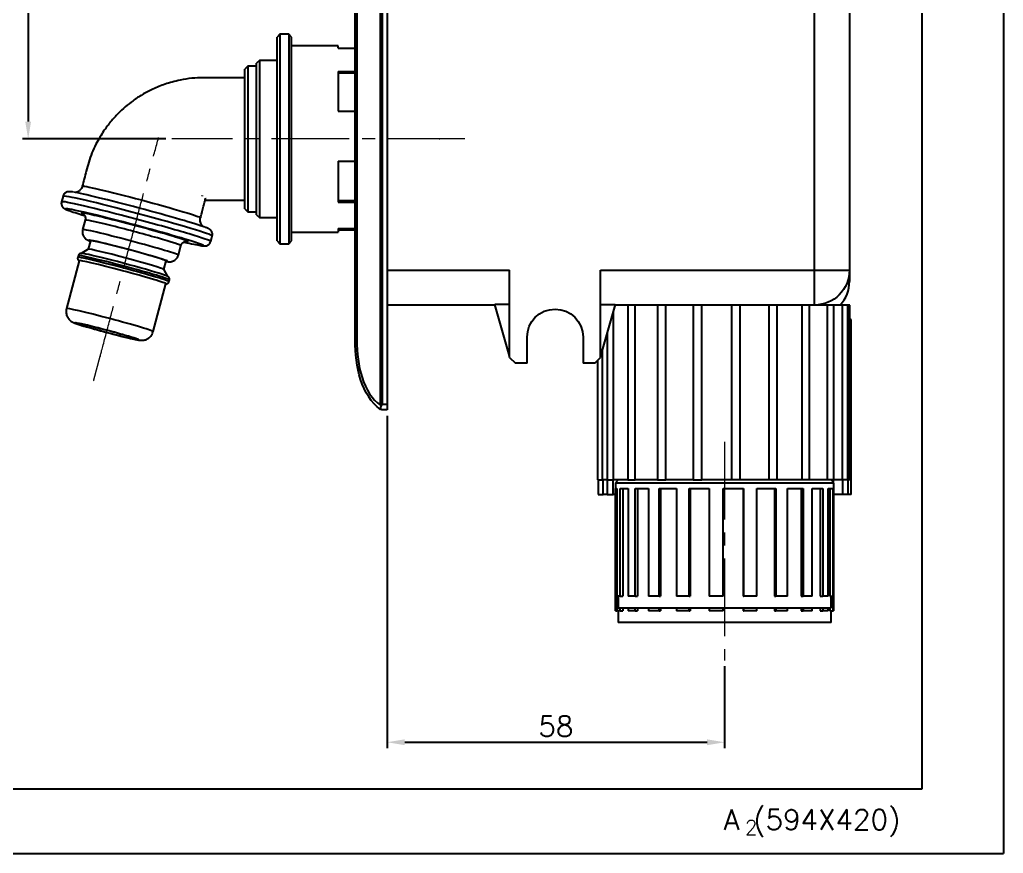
# Model space of a CAD drawing. Extents: x 39169 to 39763, y 19611 to 20031.
# Drawn here: x 39593.7 to 39762.5, y 19611.4 to 19754.5 of the extents above; entities that cross this region are included whole.
import ezdxf

# ---------------------------------------------------------------- set-up
doc = ezdxf.new("R2010")
doc.units = 0
doc.header["$LTSCALE"] = 7
doc.header["$MEASUREMENT"] = 0
doc.linetypes.add('CENTER2', pattern=[28.575, 19.05, -3.175, 3.175, -3.175])
doc.layers.get('0').update_dxf_attribs({"color": 2, "linetype": 'CONTINUOUS'})
for name, color, linetype in [('D', 2, 'CONTINUOUS'), ('DIM', 2, 'CONTINUOUS'), ('DWG', 7, 'CONTINUOUS')]:
    doc.layers.add(name, color=color, linetype=linetype)
doc.layers.add('중심선', color=1, linetype='CENTER2', lineweight=9)
doc.styles.add('GHS', font='romans', dxfattribs={"bigfont": 'ghs'})

msp = doc.modelspace()

# ---------------------------------------------------------------- linework, layer by layer
at = {"color": 4}
for p, q in [((39748.52, 19997.42), (39748.52, 19622.42)), ((39748.52, 19622.42), (39199.52, 19622.42))]:
    msp.add_line(p, q, dxfattribs=at)
msp.add_line((39168.52, 19611.42), (39762.52, 19611.42))
at = {"layer": 'D', "color": 2}
msp.add_line((39762.52, 20031.42), (39762.52, 19611.42), dxfattribs=at)
at = {"layer": 'DIM'}
for p, q in [((39595.2, 19780.92), (39595.2, 19737.04)), ((39618.83, 19734.04), (39594.2, 19734.04)), ((39656.81, 19686.54), (39656.81, 19629.49)), ((39714.7, 19643.54), (39714.7, 19629.49)), ((39659.81, 19630.49), (39711.7, 19630.49))]:
    msp.add_line(p, q, dxfattribs=at)
for points in [[(39594.7, 19737.04), (39595.7, 19737.04), (39595.2, 19734.04)], [(39659.81, 19630.99), (39659.81, 19629.99), (39656.81, 19630.49)], [(39711.7, 19630.99), (39711.7, 19629.99), (39714.7, 19630.49)]]:
    msp.add_solid(points, dxfattribs=at)
at = {"layer": 'DWG'}
for p, q in [((39655.66, 19688.37), (39655.66, 19828.71)), ((39656.02, 19688.54), (39656.02, 19828.54)), ((39656.81, 19828.54), (39656.81, 19688.54)), ((39651.31, 19699.54), (39651.31, 19817.54)), ((39730.11, 19711.54), (39730.11, 19805.54)), ((39736.11, 19805.54), (39736.11, 19711.54)), ((39638.4, 19752.04), (39637.9, 19751.54)), ((39637.9, 19716.54), (39637.9, 19751.54)), ((39638.4, 19752.04), (39638.4, 19716.04)), ((39639.9, 19752.04), (39638.4, 19752.04)), ((39639.9, 19752.04), (39639.9, 19716.04)), ((39640.4, 19751.54), (39639.9, 19752.04)), ((39640.4, 19716.54), (39640.4, 19751.54)), ((39648.4, 19750.04), (39640.4, 19750.04)), ((39648.4, 19749.65), (39648.4, 19750.04)), ((39648.4, 19749.65), (39651.31, 19749.65)), ((39632.9, 19746.54), (39632.4, 19746.04)), ((39634.4, 19746.54), (39632.9, 19746.54)), ((39632.9, 19746.54), (39632.9, 19721.54)), ((39634.9, 19747.54), (39634.4, 19747.04)), ((39634.4, 19721.04), (39634.4, 19747.04)), ((39634.9, 19747.54), (39634.9, 19720.54)), ((39637.9, 19747.54), (39634.9, 19747.54)), ((39632.4, 19722.04), (39632.4, 19746.04)), ((39648.4, 19745.61), (39651.31, 19745.61)), ((39648.4, 19745.61), (39648.4, 19738.81)), ((39651.31, 19745.34), (39648.4, 19745.34)), ((39648.4, 19738.81), (39651.31, 19738.81)), ((39648.4, 19730.26), (39651.31, 19730.26)), ((39648.4, 19730.26), (39648.4, 19723.2)), ((39604.48, 19725.93), (39604.48, 19725.93)), ((39601.18, 19724.23), (39600.92, 19723.26)), ((39600.92, 19723.26), (39600.92, 19723.26)), ((39651.31, 19723.45), (39648.4, 19723.45)), ((39648.4, 19723.2), (39651.31, 19723.2)), ((39632.4, 19722.04), (39632.9, 19721.54)), ((39632.9, 19721.54), (39634.4, 19721.54)), ((39604.99, 19720.12), (39604.55, 19718.48)), ((39634.4, 19721.04), (39634.9, 19720.54)), ((39634.9, 19720.54), (39637.9, 19720.54)), ((39604.56, 19718.46), (39604.56, 19718.46)), ((39640.4, 19718.04), (39648.4, 19718.04)), ((39648.4, 19718.68), (39651.31, 19718.68)), ((39648.4, 19718.68), (39648.4, 19718.04)), ((39648.4, 19718.54), (39651.31, 19718.54)), ((39648.4, 19718.43), (39651.31, 19718.43)), ((39605.9, 19716.56), (39605.52, 19715.12)), ((39605.9, 19716.56), (39605.9, 19716.56)), ((39626.52, 19716.44), (39626.78, 19717.41)), ((39637.9, 19716.54), (39638.4, 19716.04)), ((39638.4, 19716.04), (39639.9, 19716.04)), ((39639.9, 19716.04), (39640.4, 19716.54)), ((39605.52, 19715.12), (39604.3, 19714.41)), ((39620.98, 19714.09), (39621.41, 19715.74)), ((39621.41, 19715.74), (39621.41, 19715.74)), ((39603.96, 19713.14), (39601.77, 19704.93)), ((39603.79, 19714.02), (39603.7, 19713.71)), ((39603.7, 19713.71), (39603.7, 19713.71)), ((39603.96, 19713.14), (39603.96, 19713.14)), ((39618.46, 19711.66), (39618.85, 19713.11)), ((39619.17, 19710.45), (39618.46, 19711.67)), ((39656.81, 19711.54), (39677.81, 19711.54)), ((39677.81, 19696.54), (39677.81, 19711.54)), ((39693.41, 19711.54), (39730.11, 19711.54)), ((39693.41, 19696.54), (39693.41, 19711.54)), ((39730.11, 19711.54), (39736.11, 19711.54)), ((39730.11, 19705.54), (39730.11, 19711.54)), ((39619.35, 19709.55), (39619.43, 19709.86)), ((39616.65, 19700.97), (39618.84, 19709.18)), ((39601.77, 19704.93), (39601.77, 19704.93)), ((39675.31, 19705.54), (39656.81, 19705.54)), ((39677.81, 19696.82), (39675.29, 19705.62)), ((39677.81, 19705.62), (39675.29, 19705.62)), ((39695.93, 19705.62), (39693.41, 19696.82)), ((39693.41, 19705.62), (39695.93, 19705.62)), ((39695.62, 19675.54), (39695.62, 19704.54)), ((39730.11, 19705.54), (39695.91, 19705.54)), ((39698.11, 19705.54), (39698.11, 19675.54)), ((39699.37, 19675.54), (39699.37, 19705.54)), ((39703.19, 19705.54), (39703.19, 19675.54)), ((39704.6, 19675.54), (39704.6, 19705.54)), ((39709.31, 19705.54), (39709.31, 19675.54)), ((39710.8, 19675.54), (39710.8, 19705.54)), ((39715.88, 19705.54), (39715.88, 19675.54)), ((39717.37, 19675.54), (39717.37, 19705.54)), ((39722.29, 19705.54), (39722.29, 19675.54)), ((39723.73, 19675.54), (39723.73, 19705.54)), ((39727.94, 19705.54), (39727.94, 19675.54)), ((39729.26, 19675.54), (39729.26, 19705.54)), ((39732.28, 19705.54), (39730.11, 19705.54)), ((39732.28, 19705.54), (39732.28, 19675.54)), ((39733.42, 19705.54), (39732.28, 19705.54)), ((39733.42, 19675.54), (39733.42, 19705.54)), ((39734.88, 19705.54), (39733.42, 19705.54)), ((39734.88, 19705.54), (39734.88, 19675.54)), ((39735.81, 19705.54), (39734.88, 19705.54)), ((39735.81, 19675.54), (39735.81, 19705.54)), ((39736.19, 19705.54), (39735.81, 19705.54)), ((39736.19, 19675.54), (39736.19, 19705.54)), ((39736.38, 19703.04), (39736.19, 19703.04)), ((39736.38, 19673.04), (39736.38, 19703.04)), ((39694.56, 19700.84), (39694.56, 19675.54)), ((39680.81, 19695.54), (39680.81, 19700.04)), ((39690.41, 19700.04), (39690.41, 19695.54)), ((39693.73, 19675.54), (39693.73, 19697.95)), ((39677.81, 19696.54), (39678.81, 19695.54)), ((39692.41, 19695.54), (39693.41, 19696.54)), ((39692.89, 19696.02), (39692.89, 19675.54)), ((39680.81, 19695.54), (39678.81, 19695.54)), ((39692.41, 19695.54), (39690.41, 19695.54)), ((39656.81, 19687.54), (39655.96, 19687.54)), ((39656.02, 19688.54), (39656.81, 19688.54)), ((39656.81, 19688.54), (39656.81, 19687.54)), ((39692.89, 19675.54), (39693.73, 19675.54)), ((39693.01, 19675.54), (39693.01, 19673.04)), ((39694.55, 19675.54), (39693.73, 19675.54)), ((39693.83, 19673.04), (39693.83, 19675.54)), ((39694.55, 19675.54), (39694.55, 19673.04)), ((39694.56, 19675.54), (39695.62, 19675.54)), ((39695.6, 19673.04), (39695.6, 19675.54)), ((39698.11, 19675.54), (39695.62, 19675.54)), ((39696.45, 19675.54), (39695.95, 19675.04)), ((39698.11, 19675.54), (39699.37, 19675.54)), ((39703.19, 19675.54), (39699.37, 19675.54)), ((39703.19, 19675.54), (39704.6, 19675.54)), ((39709.33, 19675.54), (39704.6, 19675.54)), ((39709.31, 19675.54), (39710.8, 19675.54)), ((39715.88, 19675.54), (39710.8, 19675.54)), ((39717.37, 19675.54), (39715.88, 19675.54)), ((39722.29, 19675.54), (39717.37, 19675.54)), ((39723.73, 19675.54), (39722.29, 19675.54)), ((39727.94, 19675.54), (39723.73, 19675.54)), ((39729.26, 19675.54), (39727.94, 19675.54)), ((39732.28, 19675.54), (39729.26, 19675.54)), ((39733.42, 19675.54), (39732.28, 19675.54)), ((39733.45, 19675.04), (39732.95, 19675.54)), ((39733.36, 19675.13), (39733.36, 19675.54)), ((39734.88, 19675.54), (39733.42, 19675.54)), ((39735.81, 19675.54), (39734.88, 19675.54)), ((39734.93, 19675.54), (39734.93, 19673.04)), ((39736.19, 19675.54), (39735.81, 19675.54)), ((39735.87, 19673.04), (39735.87, 19675.54)), ((39695.95, 19675.04), (39695.95, 19674.04)), ((39695.95, 19675.04), (39733.45, 19675.04)), ((39695.95, 19655.54), (39695.95, 19674.04)), ((39695.95, 19674.04), (39696.22, 19674.04)), ((39696.22, 19674.04), (39696.22, 19655.54)), ((39696.78, 19674.04), (39698.12, 19674.04)), ((39696.78, 19655.54), (39696.78, 19674.04)), ((39697.24, 19674.04), (39697.24, 19655.54)), ((39698.12, 19674.04), (39698.12, 19655.54)), ((39699.37, 19674.04), (39701.64, 19674.04)), ((39699.37, 19655.54), (39699.37, 19674.04)), ((39699.75, 19674.04), (39699.75, 19655.54)), ((39701.64, 19674.04), (39701.64, 19655.54)), ((39703.46, 19674.04), (39706.44, 19674.04)), ((39703.46, 19655.54), (39703.46, 19674.04)), ((39703.72, 19674.04), (39703.72, 19655.54)), ((39706.44, 19674.04), (39706.44, 19655.54)), ((39708.64, 19655.54), (39708.64, 19674.04)), ((39708.64, 19674.04), (39712.05, 19674.04)), ((39708.76, 19674.04), (39708.76, 19655.54)), ((39712.05, 19674.04), (39712.05, 19655.54)), ((39714.42, 19655.54), (39714.42, 19674.04)), ((39714.42, 19674.04), (39717.91, 19674.04)), ((39717.87, 19674.04), (39717.87, 19655.54)), ((39717.91, 19674.04), (39717.91, 19655.54)), ((39720.23, 19674.04), (39723.46, 19674.04)), ((39720.23, 19655.54), (39720.23, 19674.04)), ((39723.27, 19674.04), (39723.27, 19655.54)), ((39723.46, 19674.04), (39723.46, 19655.54)), ((39725.5, 19674.04), (39728.16, 19674.04)), ((39725.5, 19655.54), (39725.5, 19674.04)), ((39727.83, 19674.04), (39727.83, 19655.54)), ((39728.16, 19674.04), (39728.16, 19655.54)), ((39729.7, 19655.54), (39729.7, 19674.04)), ((39729.7, 19674.04), (39731.53, 19674.04)), ((39731.1, 19674.04), (39731.1, 19655.54)), ((39731.53, 19674.04), (39731.53, 19655.54)), ((39732.44, 19674.04), (39733.26, 19674.04)), ((39732.44, 19655.54), (39732.44, 19674.04)), ((39732.77, 19674.04), (39732.77, 19655.54)), ((39733.26, 19674.04), (39733.26, 19655.54)), ((39733.45, 19674.04), (39733.44, 19674.04)), ((39733.44, 19655.54), (39733.44, 19674.04)), ((39733.45, 19674.04), (39733.45, 19675.04)), ((39693.01, 19673.04), (39693.83, 19673.04)), ((39694.55, 19673.04), (39693.83, 19673.04)), ((39694.55, 19673.04), (39695.6, 19673.04)), ((39695.95, 19673.04), (39695.6, 19673.04)), ((39695.95, 19672.54), (39695.95, 19672.54)), ((39695.95, 19672.54), (39695.95, 19671.54)), ((39695.95, 19672.54), (39695.95, 19672.54)), ((39734.93, 19673.04), (39733.44, 19673.04)), ((39733.45, 19672.54), (39733.44, 19672.54)), ((39733.45, 19672.54), (39733.44, 19672.54)), ((39733.45, 19671.54), (39733.45, 19672.54)), ((39735.87, 19673.04), (39734.93, 19673.04)), ((39736.38, 19673.04), (39735.87, 19673.04)), ((39695.95, 19671.54), (39695.95, 19671.54)), ((39733.45, 19671.54), (39733.44, 19671.54)), ((39695.95, 19655.54), (39696.22, 19655.54)), ((39695.95, 19653.04), (39695.95, 19655.54)), ((39696.22, 19655.54), (39696.22, 19653.04)), ((39696.78, 19655.54), (39696.22, 19655.54)), ((39696.45, 19655.54), (39696.45, 19653.54)), ((39696.78, 19655.54), (39697.24, 19655.54)), ((39699.37, 19655.54), (39698.12, 19655.54)), ((39699.37, 19655.54), (39699.75, 19655.54)), ((39703.46, 19655.54), (39701.64, 19655.54)), ((39703.46, 19655.54), (39703.72, 19655.54)), ((39708.64, 19655.54), (39706.44, 19655.54)), ((39708.64, 19655.54), (39708.76, 19655.54)), ((39714.42, 19655.54), (39712.05, 19655.54)), ((39717.87, 19655.54), (39717.91, 19655.54)), ((39720.23, 19655.54), (39717.91, 19655.54)), ((39723.27, 19655.54), (39723.46, 19655.54)), ((39725.5, 19655.54), (39723.46, 19655.54)), ((39727.83, 19655.54), (39728.16, 19655.54)), ((39729.7, 19655.54), (39728.16, 19655.54)), ((39731.1, 19655.54), (39731.53, 19655.54)), ((39732.44, 19655.54), (39731.53, 19655.54)), ((39732.77, 19655.54), (39733.26, 19655.54)), ((39732.95, 19653.54), (39732.95, 19655.54)), ((39733.26, 19655.54), (39733.26, 19653.04)), ((39733.44, 19655.54), (39733.26, 19655.54)), ((39733.44, 19653.04), (39733.44, 19655.54)), ((39695.95, 19653.04), (39696.22, 19653.04)), ((39696.78, 19653.04), (39696.22, 19653.04)), ((39696.45, 19653.54), (39732.95, 19653.54)), ((39696.45, 19653.04), (39696.45, 19651.04)), ((39696.78, 19653.04), (39696.78, 19653.54)), ((39696.78, 19653.04), (39697.24, 19653.04)), ((39697.24, 19653.54), (39697.24, 19653.04)), ((39698.12, 19653.54), (39698.12, 19653.04)), ((39699.37, 19653.04), (39698.12, 19653.04)), ((39699.37, 19653.04), (39699.37, 19653.54)), ((39699.37, 19653.04), (39699.75, 19653.04)), ((39699.75, 19653.54), (39699.75, 19653.04)), ((39701.64, 19653.54), (39701.64, 19653.04)), ((39703.46, 19653.04), (39701.64, 19653.04)), ((39703.46, 19653.04), (39703.46, 19653.54)), ((39703.46, 19653.04), (39703.72, 19653.04)), ((39703.72, 19653.54), (39703.72, 19653.04)), ((39706.44, 19653.54), (39706.44, 19653.04)), ((39708.64, 19653.04), (39706.44, 19653.04)), ((39708.64, 19653.04), (39708.64, 19653.54)), ((39708.64, 19653.04), (39708.76, 19653.04)), ((39708.76, 19653.54), (39708.76, 19653.04)), ((39712.05, 19653.54), (39712.05, 19653.04)), ((39714.42, 19653.04), (39712.05, 19653.04)), ((39714.42, 19653.04), (39714.42, 19653.54)), ((39717.87, 19653.54), (39717.87, 19653.04)), ((39717.87, 19653.04), (39717.91, 19653.04)), ((39717.91, 19653.54), (39717.91, 19653.04)), ((39720.23, 19653.04), (39717.91, 19653.04)), ((39720.23, 19653.04), (39720.23, 19653.54)), ((39723.27, 19653.54), (39723.27, 19653.04)), ((39723.27, 19653.04), (39723.46, 19653.04)), ((39723.46, 19653.54), (39723.46, 19653.04)), ((39725.5, 19653.04), (39723.46, 19653.04)), ((39725.5, 19653.04), (39725.5, 19653.54)), ((39727.83, 19653.54), (39727.83, 19653.04)), ((39727.83, 19653.04), (39728.16, 19653.04)), ((39728.16, 19653.54), (39728.16, 19653.04)), ((39729.7, 19653.04), (39728.16, 19653.04)), ((39729.7, 19653.04), (39729.7, 19653.54)), ((39731.1, 19653.54), (39731.1, 19653.04)), ((39731.1, 19653.04), (39731.53, 19653.04)), ((39731.53, 19653.54), (39731.53, 19653.04)), ((39732.44, 19653.04), (39731.53, 19653.04)), ((39732.44, 19653.04), (39732.44, 19653.54)), ((39732.77, 19653.54), (39732.77, 19653.04)), ((39732.77, 19653.04), (39733.26, 19653.04)), ((39732.95, 19651.04), (39732.95, 19653.04)), ((39733.44, 19653.04), (39733.26, 19653.04)), ((39732.95, 19651.04), (39696.45, 19651.04))]:
    msp.add_line(p, q, dxfattribs=at)
at = {"layer": 'DWG', "extrusion": (0, 0, -1)}
for centre, radius, start, end in [((-39730.11, 19711.54), 6, 180, 270), ((-39685.61, 19700.04), 4.8, 0, 180)]:
    msp.add_arc(centre, radius, start, end, dxfattribs=at)
at = {"layer": 'DWG'}
for centre, major_axis, ratio, start_param, end_param in [((39613.97, 19720.82), (12.8, -3.41), 0.031108, 0.00005, 3.141543), ((39614.23, 19721.79), (-11.84, 3.16), 0.031108, 4.720686, 5.976047), ((39613.72, 19719.86), (-12.8, 3.41), 0.031108, 4.720686, 6.283185), ((39613.46, 19718.88), (11.84, -3.16), 0.031108, 2.893752, 3.459042), ((39613.46, 19718.89), (11.84, -3.16), 0.031108, 0.265024, 2.893752), ((39613.46, 19718.88), (11.84, -3.16), 0.031108, 3.459042, 3.902301), ((39613.46, 19718.89), (-9.18, 2.45), 0.031108, 5.86295, 6.283185), ((39613.46, 19718.88), (-9.18, 2.45), 0.031108, 0, 0.223987), ((39613.46, 19718.88), (-9.18, 2.45), 0.031108, 0.223987, 0.239106), ((39613.46, 19718.89), (-9.18, 2.45), 0.031108, 4.720686, 5.86295), ((39614.23, 19721.79), (-11.84, 3.16), 0.031108, 3.457864, 4.720686), ((39613.2, 19717.93), (8.21, -2.19), 0.031108, 0, 3.141643), ((39613.72, 19719.86), (-12.8, 3.41), 0.031108, 3.141742, 4.720686), ((39612.76, 19716.29), (-8.21, 2.19), 0.031108, 4.720686, 6.283185), ((39613.46, 19718.89), (-9.18, 2.45), 0.031108, 3.553977, 4.720686), ((39612.38, 19714.84), (6.76, -1.8), 0.031108, 2.818158, 3.435383), ((39612.38, 19714.84), (-6.47, 1.73), 0.031108, 4.720686, 6.283185), ((39612.38, 19714.84), (6.76, -1.8), 0.031108, 0.383718, 2.818158), ((39612.76, 19716.29), (-8.21, 2.19), 0.031108, 3.141546, 4.720686), ((39613.46, 19718.89), (-9.18, 2.45), 0.031108, 2.907889, 3.553978), ((39613.46, 19718.89), (11.84, -3.16), 0.031108, 5.522382, 5.977814), ((39611.73, 19712.42), (7.44, -1.98), 0.031108, 0, 3.217956), ((39611.99, 19713.39), (-6.47, 1.73), 0.031108, 4.720686, 6.252114), ((39612.38, 19714.84), (-6.47, 1.73), 0.031108, 3.141543, 4.720686), ((39613.46, 19718.89), (11.84, -3.16), 0.031108, 5.977814, 6.283185), ((39613.46, 19718.89), (11.84, -3.16), 0.031108, 0, 0.265025), ((39611.52, 19711.64), (-7.83, 2.09), 0.031108, 4.720686, 6.283185), ((39611.61, 19711.95), (7.83, -2.09), 0.031108, 0.00005, 3.141544), ((39611.4, 19711.17), (-7.44, 1.98), 0.031108, 4.720686, 6.283185), ((39611.99, 19713.39), (-6.47, 1.73), 0.031108, 3.172666, 4.720686), ((39612.38, 19714.84), (6.76, -1.8), 0.031108, 0, 0.383718), ((39612.38, 19714.84), (6.76, -1.8), 0.031108, 5.989399, 6.283185), ((39611.4, 19711.17), (-7.44, 1.98), 0.031108, 3.141546, 4.720686), ((39611.52, 19711.64), (-7.83, 2.09), 0.031108, 3.14135, 4.720686), ((39730.11, 19709.58), (-6, 0), 0.999997, 2.399565, 3.141598), ((39609.21, 19702.96), (-7.44, 1.98), 0.031108, 4.720686, 6.283185), ((39608.7, 19701.01), (5.51, -1.47), 0.031108, 2.607278, 3.938528), ((39609.21, 19702.96), (-7.44, 1.98), 0.031108, 3.141546, 4.720686), ((39608.7, 19701.01), (-5.36, 1.43), 0.031108, 0, 0.204843), ((39608.7, 19701.01), (-5.36, 1.43), 0.031108, 6.172004, 6.283185), ((39608.69, 19701.03), (-5.36, 1.43), 0.031108, 4.720686, 6.172004), ((39608.69, 19701.03), (-5.36, 1.43), 0.031108, 0.204843, 2.88413), ((39608.69, 19701.03), (5.51, -1.47), 0.031108, 0.584191, 2.607278), ((39608.69, 19701.03), (5.51, -1.47), 0.031108, 3.938528, 4.720686), ((39608.69, 19701.03), (-5.36, 1.43), 0.031108, 3.050906, 4.720686), ((39608.69, 19701.03), (5.51, -1.47), 0.031108, 4.720686, 5.526014), ((39608.69, 19701.03), (5.51, -1.47), 0.031108, 5.526014, 6.283185), ((39608.69, 19701.03), (5.51, -1.47), 0.031108, 0, 0.584191), ((39608.69, 19701.03), (-5.36, 1.43), 0.031108, 2.884131, 3.050906)]:
    msp.add_ellipse(centre, major_axis=major_axis, ratio=ratio, start_param=start_param, end_param=end_param, dxfattribs=at)
for points, knots in [([(39655.66, 19828.71), (39654.77, 19828.11), (39653.98, 19827.21), (39652.78, 19825.03), (39652.34, 19823.74), (39651.51, 19819.76), (39651.6, 19817.01), (39651.6, 19808.81), (39651.6, 19792.42), (39651.6, 19754.18), (39651.6, 19721.39), (39651.6, 19699.54)], [0, 0, 0, 0, 0.03125, 0.03125, 0.0625, 0.0625, 0.125, 0.125, 0.25, 0.5, 1, 1, 1, 1]), ([(39632.4, 19744.54), (39631.74, 19744.54), (39630.48, 19744.54), (39628.67, 19744.54), (39626.94, 19744.53), (39625.16, 19744.57), (39623.25, 19744.49), (39621.47, 19744.21), (39619.95, 19743.85), (39618.74, 19743.47), (39617.64, 19743.07), (39616.31, 19742.49), (39614.81, 19741.71), (39613.23, 19740.67), (39611.85, 19739.58), (39610.58, 19738.39), (39609.33, 19737), (39608.29, 19735.62), (39607.45, 19734.3), (39606.76, 19733.07), (39606.11, 19731.64), (39605.59, 19730.09), (39605.17, 19728.6), (39604.82, 19727.23), (39604.58, 19726.36), (39604.47, 19725.94)], [0, 0, 0, 0, 0.052717, 0.100275, 0.144904, 0.191174, 0.242403, 0.297202, 0.334835, 0.367677, 0.3985, 0.428174, 0.483706, 0.533912, 0.579044, 0.62355, 0.67328, 0.728192, 0.761357, 0.798263, 0.841081, 0.886818, 0.928467, 0.965238, 1, 1, 1, 1]), ([(39602.87, 19724.92), (39602.77, 19724.94), (39602.56, 19724.97), (39602.37, 19724.99), (39602.18, 19724.99), (39602.04, 19724.98), (39601.89, 19724.95), (39601.7, 19724.88), (39601.5, 19724.75), (39601.32, 19724.55), (39601.21, 19724.37), (39601.19, 19724.25), (39601.18, 19724.22)], [0, 0, 0, 0, 0.198471, 0.468302, 0.572641, 0.656003, 0.720417, 0.78304, 0.846509, 0.913169, 0.981913, 1, 1, 1, 1]), ([(39604.47, 19725.93), (39604.45, 19725.85), (39604.4, 19725.67), (39604.25, 19725.42), (39604.04, 19725.19), (39603.82, 19725.03), (39603.6, 19724.93), (39603.42, 19724.87), (39603.31, 19724.85), (39603.26, 19724.85), (39603.25, 19724.84)], [0, 0, 0, 0, 0.118275, 0.289993, 0.44623, 0.590261, 0.723006, 0.846009, 0.966991, 1, 1, 1, 1]), ([(39604.47, 19725.94), (39604.5, 19726.02), (39605.57, 19725.83), (39609.34, 19724.95), (39611.94, 19724.29), (39614.62, 19723.58)], [0, 0, 0, 0, 0.497362, 0.497362, 1, 1, 1, 1]), ([(39600.92, 19723.26), (39600.9, 19723.17), (39600.87, 19722.99), (39600.91, 19722.74), (39601, 19722.52), (39601.11, 19722.36), (39601.22, 19722.24), (39601.32, 19722.15), (39601.43, 19722.08), (39601.55, 19722.02), (39601.73, 19721.93), (39601.91, 19721.86), (39602.07, 19721.8), (39602.1, 19721.79)], [0, 0, 0, 0, 0.062147, 0.123933, 0.180353, 0.234078, 0.288619, 0.34885, 0.423388, 0.527006, 0.693718, 0.935025, 1, 1, 1, 1]), ([(39614.62, 19723.58), (39617.3, 19722.86), (39619.93, 19722.13), (39623.67, 19721), (39624.77, 19720.62), (39624.76, 19720.54), (39624.76, 19720.53), (39624.76, 19720.53)], [0, 0, 0, 0, 0.498442, 0.498442, 0.996884, 0.996884, 1, 1, 1, 1]), ([(39624.76, 19720.53), (39624.84, 19720.8), (39624.99, 19721.38), (39625.22, 19722.24), (39625.41, 19722.98), (39625.54, 19723.48), (39625.6, 19723.73), (39625.63, 19723.84), (39625.64, 19723.88), (39625.64, 19723.9), (39625.63, 19723.91), (39625.63, 19723.91)], [0, 0, 0, 0, 0.234046, 0.506079, 0.748495, 0.873953, 0.943291, 0.963648, 0.978407, 0.989846, 1, 1, 1, 1]), ([(39625.06, 19724.29), (39625.06, 19724.3), (39625.05, 19724.31), (39625.05, 19724.32), (39625.05, 19724.33), (39625.05, 19724.33), (39625.05, 19724.33), (39625.05, 19724.33), (39625.05, 19724.33), (39625.05, 19724.33), (39625.05, 19724.33), (39625.05, 19724.33), (39625.05, 19724.33), (39625.05, 19724.33), (39625.05, 19724.33)], [0, 0, 0, 0, 0.549395, 0.836303, 0.910595, 0.931853, 0.939283, 0.942474, 0.945492, 0.948509, 0.951695, 0.95911, 0.980346, 1, 1, 1, 1]), ([(39625.05, 19724.32), (39625.05, 19724.32), (39625.05, 19724.3), (39625.06, 19724.27), (39625.07, 19724.25), (39625.07, 19724.24), (39625.07, 19724.23)], [0, 0, 0, 0, 0.274092, 0.519754, 0.875001, 1, 1, 1, 1]), ([(39625.56, 19723.54), (39625.56, 19723.54), (39625.66, 19723.54), (39626.03, 19723.54), (39626.75, 19723.53), (39627.83, 19723.53), (39629.17, 19723.54), (39630.72, 19723.54), (39631.82, 19723.54), (39632.4, 19723.54)], [0, 0, 0, 0, 0.000799, 0.0476, 0.160476, 0.319624, 0.520053, 0.747778, 1, 1, 1, 1]), ([(39604.56, 19721.2), (39604.56, 19721.2), (39604.57, 19721.2), (39604.61, 19721.17), (39604.69, 19721.11), (39604.8, 19721), (39604.92, 19720.83), (39605.01, 19720.6), (39605.03, 19720.35), (39605, 19720.19), (39604.98, 19720.12)], [0, 0, 0, 0, 0.137276, 0.276271, 0.393914, 0.506651, 0.624106, 0.754165, 0.892317, 1, 1, 1, 1]), ([(39625.29, 19718.98), (39625.29, 19718.98), (39625.25, 19719.01), (39625.16, 19719.08), (39625.01, 19719.24), (39624.87, 19719.47), (39624.75, 19719.76), (39624.7, 19720.08), (39624.71, 19720.35), (39624.76, 19720.5), (39624.77, 19720.53)], [0, 0, 0, 0, 0.019105, 0.153613, 0.28875, 0.437251, 0.598945, 0.768385, 0.94197, 1, 1, 1, 1]), ([(39604.56, 19718.48), (39604.55, 19718.45), (39604.5, 19718.32), (39604.49, 19718.06), (39604.53, 19717.74), (39604.63, 19717.46), (39604.76, 19717.22), (39604.91, 19717.04), (39605.06, 19716.9), (39605.2, 19716.8), (39605.33, 19716.73), (39605.45, 19716.67), (39605.61, 19716.6), (39605.76, 19716.54), (39605.87, 19716.5), (39605.88, 19716.5)], [0, 0, 0, 0, 0.019363, 0.110367, 0.192504, 0.267846, 0.33741, 0.401481, 0.460512, 0.518135, 0.581456, 0.659738, 0.771658, 0.971118, 1, 1, 1, 1]), ([(39626.77, 19717.41), (39626.8, 19717.5), (39626.82, 19717.68), (39626.79, 19717.93), (39626.7, 19718.15), (39626.59, 19718.31), (39626.48, 19718.43), (39626.37, 19718.52), (39626.26, 19718.59), (39626.14, 19718.65), (39625.96, 19718.73), (39625.78, 19718.81), (39625.63, 19718.86), (39625.6, 19718.88)], [0, 0, 0, 0, 0.062368, 0.124455, 0.181151, 0.235138, 0.289943, 0.350468, 0.425369, 0.529493, 0.697016, 0.939499, 1, 1, 1, 1]), ([(39621.41, 19715.73), (39621.44, 19715.83), (39621.51, 19716), (39621.68, 19716.2), (39621.85, 19716.33), (39622.02, 19716.41), (39622.16, 19716.45), (39622.25, 19716.46), (39622.31, 19716.46), (39622.32, 19716.46), (39622.32, 19716.46), (39622.32, 19716.46)], [0, 0, 0, 0, 0.14848, 0.27724, 0.392523, 0.498041, 0.598368, 0.704965, 0.828962, 0.987685, 1, 1, 1, 1]), ([(39624.84, 19715.75), (39624.93, 19715.73), (39625.13, 19715.7), (39625.33, 19715.68), (39625.51, 19715.68), (39625.65, 19715.69), (39625.81, 19715.72), (39625.99, 19715.79), (39626.2, 19715.92), (39626.38, 19716.12), (39626.49, 19716.31), (39626.51, 19716.42), (39626.51, 19716.45)], [0, 0, 0, 0, 0.194287, 0.465253, 0.570032, 0.653745, 0.71843, 0.781317, 0.845053, 0.911994, 0.981028, 1, 1, 1, 1]), ([(39604.29, 19714.41), (39604.27, 19714.41), (39604.23, 19714.4), (39604.13, 19714.39), (39604, 19714.33), (39603.86, 19714.21), (39603.81, 19714.1), (39603.79, 19714.03)], [0, 0, 0, 0, 0.204758, 0.417693, 0.6071, 0.804073, 1, 1, 1, 1]), ([(39603.71, 19713.71), (39603.69, 19713.64), (39603.68, 19713.52), (39603.73, 19713.36), (39603.8, 19713.25), (39603.88, 19713.18), (39603.92, 19713.15), (39603.95, 19713.13), (39603.95, 19713.13)], [0, 0, 0, 0, 0.191886, 0.371563, 0.536528, 0.711286, 0.92787, 1, 1, 1, 1]), ([(39618.83, 19713.04), (39618.93, 19713.02), (39619.08, 19713), (39619.26, 19712.98), (39619.42, 19712.97), (39619.58, 19712.97), (39619.77, 19712.99), (39620, 19713.05), (39620.26, 19713.16), (39620.51, 19713.33), (39620.74, 19713.58), (39620.9, 19713.84), (39620.95, 19714.02), (39620.97, 19714.1)], [0, 0, 0, 0, 0.188622, 0.318284, 0.417799, 0.484549, 0.54942, 0.615513, 0.68949, 0.769644, 0.854281, 0.94164, 1, 1, 1, 1]), ([(39736.11, 19711.54), (39736.11, 19711.54), (39736.11, 19711.09), (39736.11, 19710.1), (39736.11, 19709.57), (39736.11, 19709.58), (39736.11, 19709.58), (39736.11, 19709.58)], [0, 0, 0, 0, 0.498491, 0.498491, 0.996982, 0.996982, 1, 1, 1, 1]), ([(39618.86, 19709.17), (39618.87, 19709.17), (39618.91, 19709.17), (39619, 19709.19), (39619.14, 19709.25), (39619.27, 19709.37), (39619.33, 19709.48), (39619.35, 19709.55)], [0, 0, 0, 0, 0.160611, 0.383886, 0.582492, 0.789031, 1, 1, 1, 1]), ([(39619.43, 19709.86), (39619.45, 19709.93), (39619.46, 19710.05), (39619.41, 19710.21), (39619.33, 19710.32), (39619.26, 19710.39), (39619.23, 19710.42), (39619.21, 19710.43)], [0, 0, 0, 0, 0.222875, 0.424272, 0.609177, 0.80506, 1, 1, 1, 1]), ([(39601.78, 19704.93), (39601.74, 19704.8), (39601.7, 19704.54), (39601.71, 19704.16), (39601.79, 19703.8), (39601.92, 19703.49), (39602.09, 19703.22), (39602.27, 19703.01), (39602.46, 19702.84), (39602.63, 19702.72), (39602.78, 19702.63), (39602.92, 19702.56), (39603.06, 19702.49), (39603.26, 19702.41), (39603.54, 19702.32), (39603.92, 19702.19), (39604.32, 19702.06), (39604.62, 19701.97), (39604.76, 19701.93)], [0, 0, 0, 0, 0.057712, 0.114993, 0.16821, 0.217916, 0.264285, 0.307173, 0.346132, 0.381405, 0.416066, 0.454691, 0.503563, 0.576406, 0.696067, 0.803475, 0.917119, 1, 1, 1, 1]), ([(39612.73, 19699.82), (39612.75, 19699.82), (39612.94, 19699.78), (39613.25, 19699.71), (39613.66, 19699.62), (39614.01, 19699.55), (39614.26, 19699.51), (39614.47, 19699.49), (39614.64, 19699.48), (39614.84, 19699.48), (39615.08, 19699.51), (39615.36, 19699.58), (39615.67, 19699.72), (39615.97, 19699.92), (39616.25, 19700.18), (39616.47, 19700.5), (39616.6, 19700.78), (39616.63, 19700.94), (39616.64, 19700.98)], [0, 0, 0, 0, 0.009241, 0.120141, 0.23272, 0.349008, 0.476616, 0.528261, 0.571668, 0.611769, 0.652421, 0.698956, 0.750605, 0.805799, 0.863822, 0.923545, 0.984097, 1, 1, 1, 1]), ([(39655.68, 19687.63), (39654.1, 19688.74), (39652.93, 19690.6), (39651.56, 19694.86), (39651.31, 19697.2), (39651.31, 19699.54)], [0, 0, 0, 0, 0.5, 0.5, 1, 1, 1, 1]), ([(39651.6, 19699.54), (39651.6, 19697.32), (39651.84, 19695.09), (39653.13, 19691.06), (39654.23, 19689.32), (39655.66, 19688.37)], [0, 0, 0, 0, 0.5, 0.5, 1, 1, 1, 1]), ([(39655.66, 19688.37), (39655.66, 19688.37), (39655.66, 19688.36), (39655.68, 19688.32), (39655.7, 19688.27), (39655.73, 19688.2), (39655.74, 19688.17), (39655.75, 19688.15)], [0, 0, 0, 0, 0.028124, 0.028124, 0.66707, 0.66707, 1, 1, 1, 1]), ([(39655.77, 19687.58), (39655.74, 19687.59), (39655.71, 19687.61), (39655.68, 19687.63), (39655.68, 19687.63), (39655.68, 19687.63)], [0, 0, 0, 0, 0.972698, 0.972698, 1, 1, 1, 1]), ([(39655.77, 19687.58), (39655.75, 19687.61), (39655.73, 19687.66), (39655.72, 19687.78), (39655.71, 19687.85), (39655.72, 19688.01), (39655.73, 19688.08), (39655.75, 19688.15)], [0, 0, 0, 0, 0.363068, 0.363068, 0.72733, 0.72733, 1, 1, 1, 1]), ([(39655.75, 19688.15), (39655.83, 19688.27), (39655.92, 19688.41), (39656.01, 19688.54), (39656.02, 19688.54), (39656.02, 19688.54)], [0, 0, 0, 0, 0.986843, 0.986843, 1, 1, 1, 1]), ([(39655.96, 19687.54), (39655.96, 19687.54), (39655.96, 19687.54), (39655.9, 19687.54), (39655.83, 19687.55), (39655.77, 19687.58)], [0, 0, 0, 0, 0.018389, 0.018389, 1, 1, 1, 1])]:
    msp.add_open_spline(points, degree=3, knots=knots, dxfattribs=at)
msp.add_open_spline([(39651.31, 19699.54), (39651.31, 19699.54), (39651.42, 19699.54), (39651.6, 19699.54)], degree=3, dxfattribs=at)
at = {"layer": '중심선', "linetype": 'CENTER2', "ltscale": 0.1}
for points, knots in [([(39606.42, 19692.51), (39607.71, 19697.34), (39617.56, 19734.27)], [0, 0, 0.115699, 1, 1]), ([(39670.11, 19734.04), (39665.11, 19734.04), (39619.83, 19734.04)], [0, 0, 0.099449, 1, 1]), ([(39714.7, 19682.04), (39714.7, 19677.04), (39714.7, 19644.54)], [0, 0, 0.133333, 1, 1])]:
    msp.add_open_spline(points, degree=1, knots=knots, dxfattribs=at)

# ---------------------------------------------------------------- texts
at = {"color": 7, "style": 'GHS'}
for s, height, p in [('A (594X420)', 3.5, (39714.53, 19615.45)), ('2', 2.5, (39718.18, 19614.62))]:
    msp.add_text(s, height=height, dxfattribs=at).set_placement(p)
at = {"layer": 'DIM', "insert": (39685.75, 19633.24), "char_height": 3.5, "attachment_point": 5, "style": 'GHS'}
msp.add_mtext('\\A1;58', dxfattribs=at)

doc.saveas('drawing.dxf')
